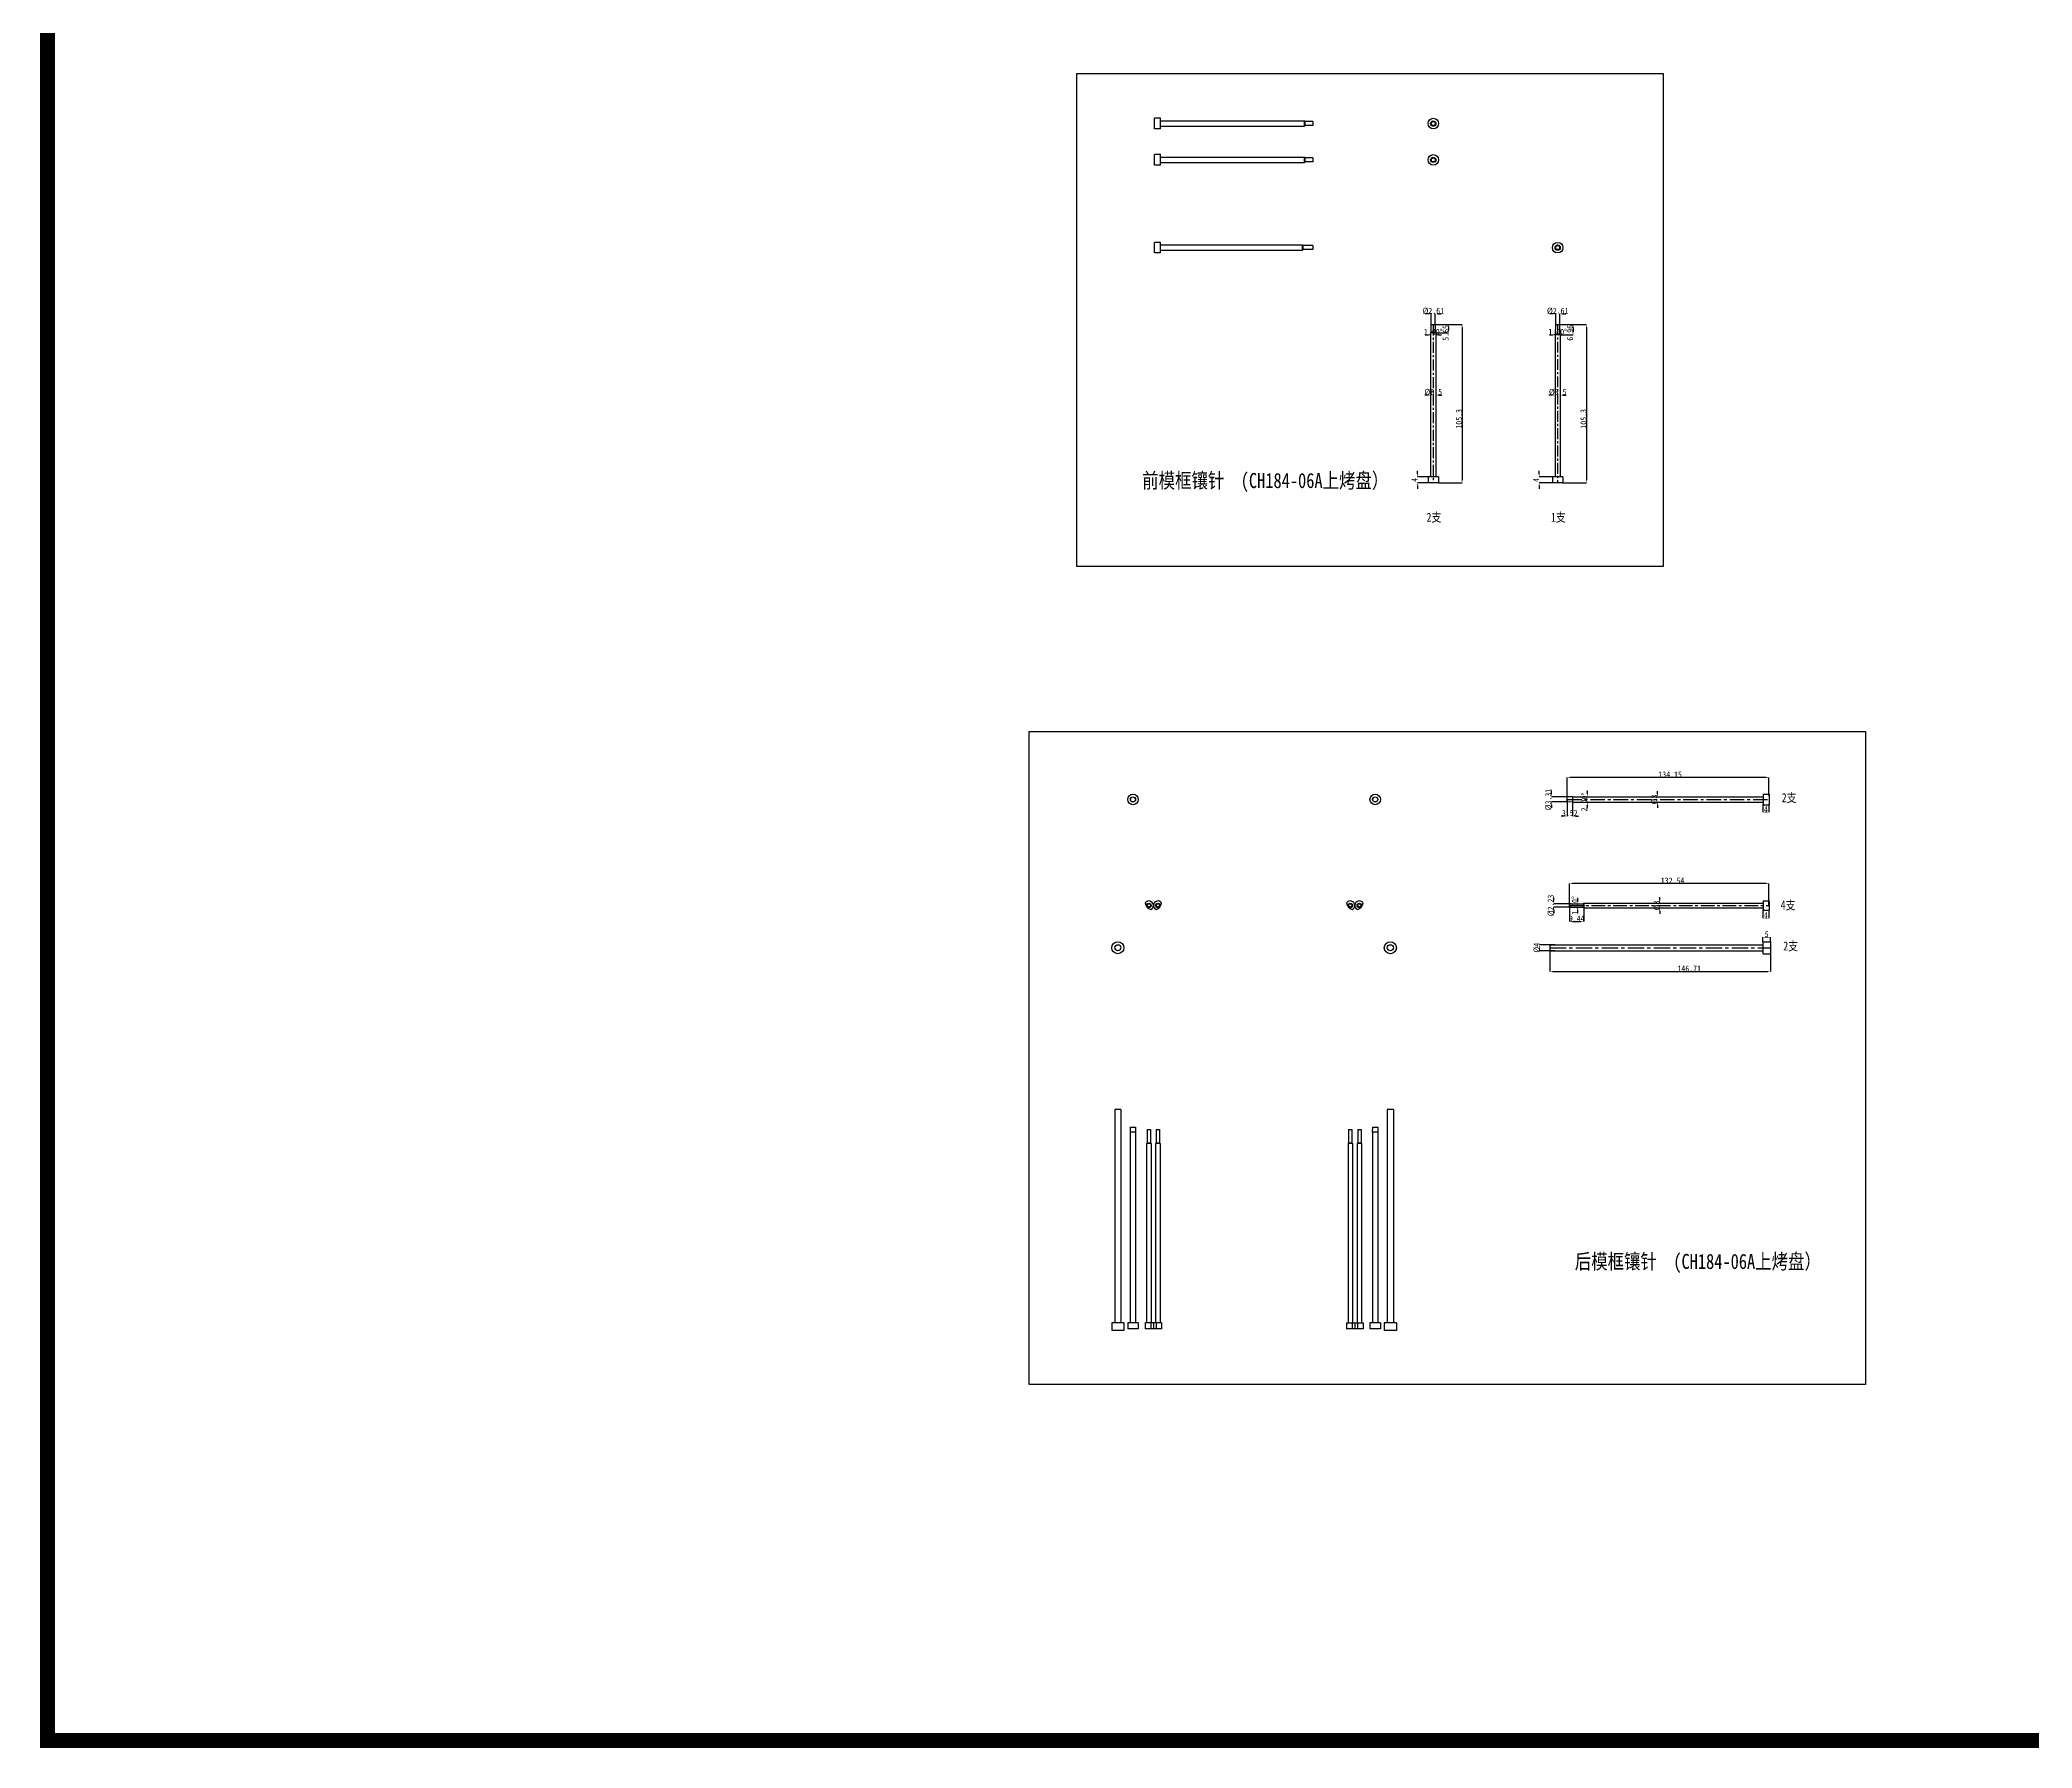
# Model space of a CAD drawing. Header units: millimetres. Extents: x -941 to 1421, y -11614 to -3210.
# Drawn here: x -941 to 383, y -11614 to -10479 of the extents above; entities that cross this region are included whole.
import ezdxf

# ---------------------------------------------------------------- set-up
doc = ezdxf.new("R2010")
doc.units = ezdxf.units.MM
doc.header["$LTSCALE"] = 16.335
doc.header["$PDMODE"] = 3
doc.header["$PDSIZE"] = 0.3125
doc.linetypes.add('CENTER', pattern=[0.6, 0.375, -0.075, 0.075, -0.075])
doc.linetypes.add('HIDDEN', pattern=[0.2, 0.1, -0.1])
doc.layers.get('0').update_dxf_attribs({"linetype": 'CONTINUOUS'})
doc.layers.get('Defpoints').update_dxf_attribs({"linetype": 'CONTINUOUS'})
doc.layers.add('DEFAULT_2', color=8, linetype='HIDDEN')
doc.layers.add('dim', color=82, linetype='CONTINUOUS', lineweight=9)
doc.styles.get("Standard").update_dxf_attribs({"font": 'txt', "width": 0.8})
doc.dimstyles.new('ISO-25', dxfattribs={"dimtxt": 8, "dimasz": 6, "dimexe": 0, "dimexo": 0, "dimgap": 0, "dimtad": 1, "dimdsep": 46, "dimtxsty": 'Standard', "dimcen": 0, "dimclrd": 4, "dimclre": 4, "dimclrt": 6, "dimazin": 0, "dimtfac": 1, "dimtofl": 0, "dimtmove": 0, "dimatfit": 3, "dimfxl": 0, "dimarcsym": 0})

# ---------------------------------------------------------------- blocks, each defined once
blk = doc.blocks.new('*D1190')
at = {"layer": 'Defpoints', "color": 0}
for p in [(66.3, -10661.2), (66.3, -10668.2), (68.9, -10668.2)]:
    blk.add_point(p, dxfattribs=at)
at = {"layer": 'dim', "color": 4, "lineweight": -2}
for p, q in [((64.3, -10661.2), (62.3, -10661.2)), ((66.3, -10668.2), (66.3, -10661.2)), ((68.9, -10668.2), (68.9, -10661.2)), ((70.9, -10661.2), (72.9, -10661.2))]:
    blk.add_line(p, q, dxfattribs=at)
at = {"layer": 'dim', "color": 4}
for points in [[(64.3, -10660.8), (64.3, -10661.5), (66.3, -10661.2)], [(70.9, -10660.8), (70.9, -10661.5), (68.9, -10661.2)]]:
    blk.add_solid(points, dxfattribs=at)
at = {"layer": 'dim', "color": 6, "insert": (67.6, -10659.2), "char_height": 4, "attachment_point": 5}
blk.add_mtext('%%c2.61', dxfattribs=at)
blk = doc.blocks.new('*D1191')
at = {"layer": 'Defpoints', "color": 0}
for p in [(68.1, -10668.2), (69.3, -10675.1), (77.8, -10675.1)]:
    blk.add_point(p, dxfattribs=at)
at = {"layer": 'dim', "color": 4, "lineweight": -2}
for p, q in [((68.1, -10668.2), (77.8, -10668.2)), ((77.8, -10670.2), (77.8, -10673.1)), ((69.3, -10675.1), (77.8, -10675.1))]:
    blk.add_line(p, q, dxfattribs=at)
at = {"layer": 'dim', "color": 4}
for points in [[(77.4, -10670.2), (78.1, -10670.2), (77.8, -10668.2)], [(77.4, -10673.1), (78.1, -10673.1), (77.8, -10675.1)]]:
    blk.add_solid(points, dxfattribs=at)
at = {"layer": 'dim', "color": 6, "insert": (75.8, -10673.8), "char_height": 4, "attachment_point": 5, "rotation": 90}
blk.add_mtext('6.96', dxfattribs=at)
blk = doc.blocks.new('*D1192')
at = {"layer": 'Defpoints', "color": 0}
for p in [(68.9, -10668.2), (71.1, -10773.5), (86.7, -10773.5)]:
    blk.add_point(p, dxfattribs=at)
at = {"layer": 'dim', "color": 4, "lineweight": -2}
for p, q in [((68.9, -10668.2), (86.7, -10668.2)), ((86.7, -10670.2), (86.7, -10771.5)), ((71.1, -10773.5), (86.7, -10773.5))]:
    blk.add_line(p, q, dxfattribs=at)
at = {"layer": 'dim', "color": 4}
for points in [[(86.4, -10670.2), (87, -10670.2), (86.7, -10668.2)], [(86.4, -10771.5), (87, -10771.5), (86.7, -10773.5)]]:
    blk.add_solid(points, dxfattribs=at)
at = {"layer": 'dim', "color": 6, "insert": (84.7, -10730.9), "char_height": 4, "attachment_point": 5, "rotation": 90}
blk.add_mtext('105.3', dxfattribs=at)
blk = doc.blocks.new('*D1193')
at = {"layer": 'Defpoints', "color": 0}
for p in [(65.8, -10712.2), (65.8, -10715.1), (69.3, -10712.2)]:
    blk.add_point(p, dxfattribs=at)
at = {"layer": 'dim', "color": 4, "lineweight": -2}
for p, q in [((63.8, -10715.1), (61.8, -10715.1)), ((65.8, -10712.2), (65.8, -10715.1)), ((69.3, -10712.2), (69.3, -10715.1)), ((71.3, -10715.1), (73.3, -10715.1))]:
    blk.add_line(p, q, dxfattribs=at)
at = {"layer": 'dim', "color": 4}
for points in [[(63.8, -10714.8), (63.8, -10715.5), (65.8, -10715.1)], [(71.3, -10714.8), (71.3, -10715.5), (69.3, -10715.1)]]:
    blk.add_solid(points, dxfattribs=at)
at = {"layer": 'dim', "color": 6, "insert": (67.6, -10713.1), "char_height": 4, "attachment_point": 5}
blk.add_mtext('%%c3.5', dxfattribs=at)
blk = doc.blocks.new('*D1194')
at = {"layer": 'Defpoints', "color": 0}
for p in [(-16.4, -10661.2), (-16.4, -10668.2), (-13.8, -10668.2)]:
    blk.add_point(p, dxfattribs=at)
at = {"layer": 'dim', "color": 4, "lineweight": -2}
for p, q in [((-18.4, -10661.2), (-20.4, -10661.2)), ((-16.4, -10668.2), (-16.4, -10661.2)), ((-13.8, -10668.2), (-13.8, -10661.2)), ((-11.8, -10661.2), (-9.8, -10661.2))]:
    blk.add_line(p, q, dxfattribs=at)
at = {"layer": 'dim', "color": 4}
for points in [[(-18.4, -10660.8), (-18.4, -10661.5), (-16.4, -10661.2)], [(-11.8, -10660.8), (-11.8, -10661.5), (-13.8, -10661.2)]]:
    blk.add_solid(points, dxfattribs=at)
at = {"layer": 'dim', "color": 6, "insert": (-15.1, -10659.2), "char_height": 4, "attachment_point": 5}
blk.add_mtext('%%c2.61', dxfattribs=at)
blk = doc.blocks.new('*D1195')
at = {"layer": 'Defpoints', "color": 0}
for p in [(-14.5, -10668.2), (-13.3, -10673.8), (-4.9, -10673.8)]:
    blk.add_point(p, dxfattribs=at)
at = {"layer": 'dim', "color": 4, "lineweight": -2}
for p, q in [((-14.5, -10668.2), (-4.9, -10668.2)), ((-4.9, -10670.2), (-4.9, -10671.8)), ((-13.3, -10673.8), (-4.9, -10673.8))]:
    blk.add_line(p, q, dxfattribs=at)
at = {"layer": 'dim', "color": 4}
for points in [[(-5.2, -10670.2), (-4.5, -10670.2), (-4.9, -10668.2)], [(-5.2, -10671.8), (-4.5, -10671.8), (-4.9, -10673.8)]]:
    blk.add_solid(points, dxfattribs=at)
at = {"layer": 'dim', "color": 6, "insert": (-6.9, -10673.8), "char_height": 4, "attachment_point": 5, "rotation": 90}
blk.add_mtext('5.65', dxfattribs=at)
blk = doc.blocks.new('*D1196')
at = {"layer": 'Defpoints', "color": 0}
for p in [(-13.8, -10668.2), (-11.6, -10773.5), (4, -10773.5)]:
    blk.add_point(p, dxfattribs=at)
at = {"layer": 'dim', "color": 4, "lineweight": -2}
for p, q in [((-13.8, -10668.2), (4, -10668.2)), ((4, -10670.2), (4, -10771.5)), ((-11.6, -10773.5), (4, -10773.5))]:
    blk.add_line(p, q, dxfattribs=at)
at = {"layer": 'dim', "color": 4}
for points in [[(3.7, -10670.2), (4.4, -10670.2), (4, -10668.2)], [(3.7, -10771.5), (4.4, -10771.5), (4, -10773.5)]]:
    blk.add_solid(points, dxfattribs=at)
at = {"layer": 'dim', "color": 6, "insert": (2, -10730.9), "char_height": 4, "attachment_point": 5, "rotation": 90}
blk.add_mtext('105.3', dxfattribs=at)
blk = doc.blocks.new('*D1197')
at = {"layer": 'Defpoints', "color": 0}
for p in [(-16.8, -10712.2), (-16.8, -10715.1), (-13.3, -10712.2)]:
    blk.add_point(p, dxfattribs=at)
at = {"layer": 'dim', "color": 4, "lineweight": -2}
for p, q in [((-18.8, -10715.1), (-20.8, -10715.1)), ((-16.8, -10712.2), (-16.8, -10715.1)), ((-13.3, -10712.2), (-13.3, -10715.1)), ((-11.3, -10715.1), (-9.3, -10715.1))]:
    blk.add_line(p, q, dxfattribs=at)
at = {"layer": 'dim', "color": 4}
for points in [[(-18.8, -10714.8), (-18.8, -10715.5), (-16.8, -10715.1)], [(-11.3, -10714.8), (-11.3, -10715.5), (-13.3, -10715.1)]]:
    blk.add_solid(points, dxfattribs=at)
at = {"layer": 'dim', "color": 6, "insert": (-15.1, -10713.1), "char_height": 4, "attachment_point": 5}
blk.add_mtext('%%c3.5', dxfattribs=at)
blk = doc.blocks.new('*D1198')
at = {"layer": 'Defpoints', "color": 0}
for p in [(-25.5, -10773.5), (-17.8, -10769.5), (-17.8, -10773.5)]:
    blk.add_point(p, dxfattribs=at)
at = {"layer": 'dim', "color": 4, "lineweight": -2}
for p, q in [((-25.5, -10767.5), (-25.5, -10765.5)), ((-17.8, -10769.5), (-25.5, -10769.5)), ((-17.8, -10773.5), (-25.5, -10773.5)), ((-25.5, -10775.5), (-25.5, -10777.5))]:
    blk.add_line(p, q, dxfattribs=at)
at = {"layer": 'dim', "color": 4}
for points in [[(-25.8, -10767.5), (-25.1, -10767.5), (-25.5, -10769.5)], [(-25.8, -10775.5), (-25.1, -10775.5), (-25.5, -10773.5)]]:
    blk.add_solid(points, dxfattribs=at)
at = {"layer": 'dim', "color": 6, "insert": (-27.5, -10771.5), "char_height": 4, "attachment_point": 5, "rotation": 90}
blk.add_mtext('4', dxfattribs=at)
blk = doc.blocks.new('*D1199')
at = {"layer": 'Defpoints', "color": 0}
for p in [(55.2, -10773.5), (65, -10769.5), (65, -10773.5)]:
    blk.add_point(p, dxfattribs=at)
at = {"layer": 'dim', "color": 4, "lineweight": -2}
for p, q in [((55.2, -10767.5), (55.2, -10765.5)), ((65, -10769.5), (55.2, -10769.5)), ((65, -10773.5), (55.2, -10773.5)), ((55.2, -10775.5), (55.2, -10777.5))]:
    blk.add_line(p, q, dxfattribs=at)
at = {"layer": 'dim', "color": 4}
for points in [[(54.9, -10767.5), (55.6, -10767.5), (55.2, -10769.5)], [(54.9, -10775.5), (55.6, -10775.5), (55.2, -10773.5)]]:
    blk.add_solid(points, dxfattribs=at)
at = {"layer": 'dim', "color": 6, "insert": (53.2, -10771.5), "char_height": 4, "attachment_point": 5, "rotation": 90}
blk.add_mtext('4', dxfattribs=at)
blk = doc.blocks.new('*D1200')
at = {"layer": 'Defpoints', "color": 0}
for p in [(66.3, -10668.2), (68.9, -10668.2), (66.2, -10678.9), (67.1, -10675.2), (69, -10678.9)]:
    blk.add_point(p, dxfattribs=at)
at = {"layer": 'dim', "color": 4, "lineweight": -2}
for start, end in [(268.0378, 268.7689), (271.2311, 271.9622)]:
    blk.add_arc((67.6, -10518.5), 156.7, start, end, dxfattribs=at)
at = {"layer": 'dim', "color": 4}
for points in [[(64.2, -10674.8), (64.2, -10675.5), (66.2, -10675.2)], [(70.9, -10675.5), (70.9, -10674.8), (68.9, -10675.2)]]:
    blk.add_solid(points, dxfattribs=at)
at = {"layer": 'dim', "color": 6, "insert": (67.6, -10673.2), "char_height": 4, "attachment_point": 5}
blk.add_mtext('1.00°', dxfattribs=at)
blk = doc.blocks.new('*D1201')
at = {"layer": 'Defpoints', "color": 0}
for p in [(-16.4, -10668.2), (-13.8, -10668.2), (-16.5, -10678.9), (-15.5, -10675.2), (-13.7, -10678.9)]:
    blk.add_point(p, dxfattribs=at)
at = {"layer": 'dim', "color": 4, "lineweight": -2}
for start, end in [(268.0378, 268.7689), (271.2311, 271.9622)]:
    blk.add_arc((-15.1, -10518.5), 156.7, start, end, dxfattribs=at)
at = {"layer": 'dim', "color": 4}
for points in [[(-18.4, -10674.8), (-18.5, -10675.5), (-16.5, -10675.2)], [(-11.7, -10675.5), (-11.7, -10674.8), (-13.7, -10675.2)]]:
    blk.add_solid(points, dxfattribs=at)
at = {"layer": 'dim', "color": 6, "insert": (-15.1, -10673.2), "char_height": 4, "attachment_point": 5}
blk.add_mtext('1.00°', dxfattribs=at)
blk = doc.blocks.new('*D1202')
at = {"layer": 'Defpoints', "color": 0}
for p in [(65.6, -11080.3), (55.6, -11084.3), (65.6, -11084.3)]:
    blk.add_point(p, dxfattribs=at)
at = {"layer": 'dim', "color": 4, "lineweight": -2}
for p, q in [((65.6, -11080.3), (55.6, -11080.3)), ((65.6, -11084.3), (55.6, -11084.3))]:
    blk.add_line(p, q, dxfattribs=at)
at = {"layer": 'dim', "color": 4}
for points in [[(55.3, -11082.3), (55.9, -11082.3), (55.6, -11080.3)], [(55.3, -11082.3), (55.9, -11082.3), (55.6, -11084.3)]]:
    blk.add_solid(points, dxfattribs=at)
at = {"layer": 'dim', "color": 6, "insert": (53.6, -11082.3), "char_height": 4, "attachment_point": 5, "rotation": 90}
blk.add_mtext('%%c4', dxfattribs=at)
blk = doc.blocks.new('*D1203')
at = {"layer": 'Defpoints', "color": 0}
for p in [(62.3, -11082.3), (209, -11082.3), (209, -11098.1)]:
    blk.add_point(p, dxfattribs=at)
at = {"layer": 'dim', "color": 4, "lineweight": -2}
for p, q in [((62.3, -11082.3), (62.3, -11098.1)), ((209, -11082.3), (209, -11098.1)), ((64.3, -11098.1), (207, -11098.1))]:
    blk.add_line(p, q, dxfattribs=at)
at = {"layer": 'dim', "color": 4}
for points in [[(64.3, -11097.8), (64.3, -11098.4), (62.3, -11098.1)], [(207, -11097.8), (207, -11098.4), (209, -11098.1)]]:
    blk.add_solid(points, dxfattribs=at)
at = {"layer": 'dim', "color": 6, "insert": (155, -11096.1), "char_height": 4, "attachment_point": 5}
blk.add_mtext('146.71', dxfattribs=at)
blk = doc.blocks.new('*D1204')
at = {"layer": 'Defpoints', "color": 0}
for p in [(204, -11075.3), (204, -11078.3), (209, -11078.3)]:
    blk.add_point(p, dxfattribs=at)
at = {"layer": 'dim', "color": 4, "lineweight": -2}
for p, q in [((204, -11078.3), (204, -11075.3)), ((207, -11075.3), (206, -11075.3)), ((209, -11078.3), (209, -11075.3))]:
    blk.add_line(p, q, dxfattribs=at)
at = {"layer": 'dim', "color": 4}
for points in [[(206, -11075), (206, -11075.6), (204, -11075.3)], [(207, -11075), (207, -11075.6), (209, -11075.3)]]:
    blk.add_solid(points, dxfattribs=at)
at = {"layer": 'dim', "color": 6, "insert": (206.5, -11073.3), "char_height": 4, "attachment_point": 5}
blk.add_mtext('5', dxfattribs=at)
blk = doc.blocks.new('*D1205')
at = {"layer": 'Defpoints', "color": 0}
for p in [(204, -11057.2), (204, -11062.6), (208, -11057.2)]:
    blk.add_point(p, dxfattribs=at)
at = {"layer": 'dim', "color": 4, "lineweight": -2}
for p, q in [((204, -11057.2), (204, -11062.6)), ((208, -11057.2), (208, -11062.6))]:
    blk.add_line(p, q, dxfattribs=at)
at = {"layer": 'dim', "color": 4}
for points in [[(206, -11062.3), (206, -11062.9), (204, -11062.6)], [(206, -11062.3), (206, -11062.9), (208, -11062.6)]]:
    blk.add_solid(points, dxfattribs=at)
at = {"layer": 'dim', "color": 6, "insert": (206, -11060.6), "char_height": 4, "attachment_point": 5}
blk.add_mtext('4', dxfattribs=at)
blk = doc.blocks.new('*D1206')
at = {"layer": 'Defpoints', "color": 0}
for p in [(75.5, -11039.7), (75.5, -11053.1), (208, -11054.2)]:
    blk.add_point(p, dxfattribs=at)
at = {"layer": 'dim', "color": 4, "lineweight": -2}
for p, q in [((75.5, -11053.1), (75.5, -11039.7)), ((206, -11039.7), (77.5, -11039.7)), ((208, -11054.2), (208, -11039.7))]:
    blk.add_line(p, q, dxfattribs=at)
at = {"layer": 'dim', "color": 4}
for points in [[(77.5, -11039.3), (77.5, -11040), (75.5, -11039.7)], [(206, -11039.3), (206, -11040), (208, -11039.7)]]:
    blk.add_solid(points, dxfattribs=at)
at = {"layer": 'dim', "color": 6, "insert": (143.9, -11037.7), "char_height": 4, "attachment_point": 5}
blk.add_mtext('132.54', dxfattribs=at)
blk = doc.blocks.new('*D1207')
at = {"layer": 'Defpoints', "color": 0}
for p in [(75.5, -11054.2), (84.9, -11054.2), (84.9, -11064.9)]:
    blk.add_point(p, dxfattribs=at)
at = {"layer": 'dim', "color": 4, "lineweight": -2}
for p, q in [((75.5, -11054.2), (75.5, -11064.9)), ((84.9, -11054.2), (84.9, -11064.9)), ((77.5, -11064.9), (82.9, -11064.9))]:
    blk.add_line(p, q, dxfattribs=at)
at = {"layer": 'dim', "color": 4}
for points in [[(77.5, -11064.6), (77.5, -11065.2), (75.5, -11064.9)], [(82.9, -11064.6), (82.9, -11065.2), (84.9, -11064.9)]]:
    blk.add_solid(points, dxfattribs=at)
at = {"layer": 'dim', "color": 6, "insert": (80.2, -11062.9), "char_height": 4, "attachment_point": 5}
blk.add_mtext('9.44', dxfattribs=at)
blk = doc.blocks.new('*D1208')
at = {"layer": 'Defpoints', "color": 0}
for p in [(76.5, -11053.1), (65, -11055.3), (76.5, -11055.3)]:
    blk.add_point(p, dxfattribs=at)
at = {"layer": 'dim', "color": 4, "lineweight": -2}
for p, q in [((65, -11051.1), (65, -11049.1)), ((76.5, -11053.1), (65, -11053.1)), ((76.5, -11055.3), (65, -11055.3)), ((65, -11057.3), (65, -11059.3))]:
    blk.add_line(p, q, dxfattribs=at)
at = {"layer": 'dim', "color": 4}
for points in [[(64.7, -11051.1), (65.3, -11051.1), (65, -11053.1)], [(64.7, -11057.3), (65.3, -11057.3), (65, -11055.3)]]:
    blk.add_solid(points, dxfattribs=at)
at = {"layer": 'dim', "color": 6, "insert": (63, -11054.2), "char_height": 4, "attachment_point": 5, "rotation": 90}
blk.add_mtext('%%c2.23', dxfattribs=at)
blk = doc.blocks.new('*D1209')
at = {"layer": 'Defpoints', "color": 0}
for p in [(75.5, -11053.1), (81, -11054.6), (84.5, -11053), (75.5, -11055.3), (84.5, -11055.4)]:
    blk.add_point(p, dxfattribs=at)
at = {"layer": 'dim', "color": 4, "lineweight": -2}
for start, end in [(1.3667, 2.2334), (357.7666, 358.6333)]:
    blk.add_arc((-51.2, -11054.2), 132.2, start, end, dxfattribs=at)
at = {"layer": 'dim', "color": 4}
for points in [[(81.3, -11051.1), (80.7, -11051.1), (81, -11053.1)], [(80.7, -11057.4), (81.3, -11057.4), (81, -11055.4)]]:
    blk.add_solid(points, dxfattribs=at)
at = {"layer": 'dim', "color": 6, "insert": (79, -11054.2), "char_height": 4, "attachment_point": 5, "rotation": 90}
blk.add_mtext('1.00°', dxfattribs=at)
blk = doc.blocks.new('*D1210')
at = {"layer": 'Defpoints', "color": 0}
for p in [(135.4, -11052.7), (135.4, -11055.7), (135.4, -11055.7)]:
    blk.add_point(p, dxfattribs=at)
at = {"layer": 'dim', "color": 4, "lineweight": -2}
for p, q in [((135.4, -11050.7), (135.4, -11048.7)), ((135.4, -11057.7), (135.4, -11059.7))]:
    blk.add_line(p, q, dxfattribs=at)
at = {"layer": 'dim', "color": 4}
for points in [[(135.1, -11050.7), (135.7, -11050.7), (135.4, -11052.7)], [(135.1, -11057.7), (135.7, -11057.7), (135.4, -11055.7)]]:
    blk.add_solid(points, dxfattribs=at)
at = {"layer": 'dim', "color": 6, "insert": (133.4, -11054.2), "char_height": 4, "attachment_point": 5, "rotation": 90}
blk.add_mtext('%%c3', dxfattribs=at)
blk = doc.blocks.new('*D1211')
at = {"layer": 'Defpoints', "color": 0}
for p in [(204, -10986.8), (208, -10986.8), (204, -10992.2)]:
    blk.add_point(p, dxfattribs=at)
at = {"layer": 'dim', "color": 4, "lineweight": -2}
for p, q in [((204, -10986.8), (204, -10992.2)), ((208, -10986.8), (208, -10992.2))]:
    blk.add_line(p, q, dxfattribs=at)
at = {"layer": 'dim', "color": 4}
for points in [[(206, -10991.8), (206, -10992.5), (204, -10992.2)], [(206, -10991.8), (206, -10992.5), (208, -10992.2)]]:
    blk.add_solid(points, dxfattribs=at)
at = {"layer": 'dim', "color": 6, "insert": (206, -10990.2), "char_height": 4, "attachment_point": 5}
blk.add_mtext('4', dxfattribs=at)
blk = doc.blocks.new('*D1213')
at = {"layer": 'Defpoints', "color": 0}
for p in [(73.9, -10969.2), (73.9, -10982.7), (208, -10981.1)]:
    blk.add_point(p, dxfattribs=at)
at = {"layer": 'dim', "color": 4, "lineweight": -2}
for p, q in [((73.9, -10982.7), (73.9, -10969.2)), ((206, -10969.2), (75.9, -10969.2)), ((208, -10981.1), (208, -10969.2))]:
    blk.add_line(p, q, dxfattribs=at)
at = {"layer": 'dim', "color": 4}
for points in [[(75.9, -10968.9), (75.9, -10969.6), (73.9, -10969.2)], [(206, -10968.9), (206, -10969.6), (208, -10969.2)]]:
    blk.add_solid(points, dxfattribs=at)
at = {"layer": 'dim', "color": 6, "insert": (142.3, -10967.2), "char_height": 4, "attachment_point": 5}
blk.add_mtext('134.15', dxfattribs=at)
blk = doc.blocks.new('*D1214')
at = {"layer": 'Defpoints', "color": 0}
for p in [(73.9, -10983.8), (77.4, -10985.5), (77.4, -10994.8)]:
    blk.add_point(p, dxfattribs=at)
at = {"layer": 'dim', "color": 4, "lineweight": -2}
for p, q in [((73.9, -10983.8), (73.9, -10994.8)), ((77.4, -10985.5), (77.4, -10994.8)), ((71.9, -10994.8), (69.9, -10994.8)), ((79.4, -10994.8), (81.4, -10994.8))]:
    blk.add_line(p, q, dxfattribs=at)
at = {"layer": 'dim', "color": 4}
for points in [[(71.9, -10994.4), (71.9, -10995.1), (73.9, -10994.8)], [(79.4, -10994.4), (79.4, -10995.1), (77.4, -10994.8)]]:
    blk.add_solid(points, dxfattribs=at)
at = {"layer": 'dim', "color": 6, "insert": (75.6, -10992.8), "char_height": 4, "attachment_point": 5}
blk.add_mtext('3.52', dxfattribs=at)
blk = doc.blocks.new('*D1215')
at = {"layer": 'Defpoints', "color": 0}
for p in [(63.4, -10985.4), (73.9, -10982.1), (73.9, -10985.4)]:
    blk.add_point(p, dxfattribs=at)
at = {"layer": 'dim', "color": 4, "lineweight": -2}
for p, q in [((63.4, -10980.1), (63.4, -10978.1)), ((73.9, -10982.1), (63.4, -10982.1)), ((73.9, -10985.4), (63.4, -10985.4)), ((63.4, -10987.4), (63.4, -10989.4))]:
    blk.add_line(p, q, dxfattribs=at)
at = {"layer": 'dim', "color": 4}
for points in [[(63.1, -10980.1), (63.7, -10980.1), (63.4, -10982.1)], [(63.1, -10987.4), (63.7, -10987.4), (63.4, -10985.4)]]:
    blk.add_solid(points, dxfattribs=at)
at = {"layer": 'dim', "color": 6, "insert": (61.4, -10983.8), "char_height": 4, "attachment_point": 5, "rotation": 90}
blk.add_mtext('%%c3.31', dxfattribs=at)
blk = doc.blocks.new('*D1212')
at = {"layer": 'Defpoints', "color": 0}
for p in [(133.8, -10982.3), (133.8, -10985.3), (133.8, -10985.3)]:
    blk.add_point(p, dxfattribs=at)
at = {"layer": 'dim', "color": 4, "lineweight": -2}
for p, q in [((133.8, -10980.3), (133.8, -10978.3)), ((133.8, -10987.3), (133.8, -10989.3))]:
    blk.add_line(p, q, dxfattribs=at)
at = {"layer": 'dim', "color": 4}
for points in [[(133.5, -10980.3), (134.1, -10980.3), (133.8, -10982.3)], [(133.5, -10987.3), (134.1, -10987.3), (133.8, -10985.3)]]:
    blk.add_solid(points, dxfattribs=at)
at = {"layer": 'dim', "color": 6, "insert": (131.8, -10983.8), "char_height": 4, "attachment_point": 5, "rotation": 90}
blk.add_mtext('%%c3', dxfattribs=at)
blk = doc.blocks.new('*D1216')
at = {"layer": 'Defpoints', "color": 0}
for p in [(73.9, -10982.1), (73.9, -10985.4), (77.4, -10982.1), (77.4, -10985.5), (87.3, -10983.1)]:
    blk.add_point(p, dxfattribs=at)
at = {"layer": 'dim', "color": 4, "lineweight": -2}
for p, q in [((77.4, -10982.1), (87.3, -10981.9)), ((77.4, -10985.5), (87.3, -10985.7))]:
    blk.add_line(p, q, dxfattribs=at)
for start, end in [(2.0564, 3.1128), (356.8872, 357.9436)]:
    blk.add_arc((-21.1, -10983.8), 108.5, start, end, dxfattribs=at)
at = {"layer": 'dim', "color": 4}
for points in [[(87.6, -10979.9), (86.9, -10979.9), (87.3, -10981.9)], [(86.9, -10987.7), (87.6, -10987.7), (87.3, -10985.7)]]:
    blk.add_solid(points, dxfattribs=at)
at = {"layer": 'dim', "color": 6, "insert": (85.3, -10985.5), "char_height": 4, "attachment_point": 5, "rotation": 89.0756}
blk.add_mtext('2.00°', dxfattribs=at)

msp = doc.modelspace()

# ---------------------------------------------------------------- linework, layer by layer
at = {"color": 7, "linetype": 'Continuous'}
for p, q in [((-200.336, -10538.271), (-200.336, -10531.271)), ((-196.336, -10531.271), (-200.336, -10531.271)), ((-196.336, -10538.271), (-200.336, -10538.271)), ((-196.336, -10538.271), (-196.336, -10531.271)), ((-196.336, -10533.021), (-100.694, -10533.021)), ((-196.336, -10536.521), (-100.694, -10536.521)), ((-100.694, -10536.521), (-100.694, -10533.021)), ((-100.251, -10533.465), (-100.694, -10533.021)), ((-100.251, -10536.078), (-100.694, -10536.521)), ((-100.251, -10536.078), (-100.251, -10533.465)), ((-95.04, -10533.465), (-100.251, -10533.465)), ((-95.04, -10536.078), (-100.251, -10536.078)), ((-95.04, -10533.465), (-95.04, -10536.078)), ((-200.336, -10562.391), (-200.336, -10555.391)), ((-196.336, -10555.391), (-200.336, -10555.391)), ((-196.336, -10562.391), (-200.336, -10562.391)), ((-196.336, -10562.391), (-196.336, -10555.391)), ((-196.336, -10557.141), (-100.694, -10557.141)), ((-196.336, -10560.641), (-100.694, -10560.641)), ((-100.694, -10560.641), (-100.694, -10557.141)), ((-100.251, -10557.585), (-100.694, -10557.141)), ((-100.251, -10560.198), (-100.694, -10560.641)), ((-100.251, -10560.198), (-100.251, -10557.585)), ((-95.04, -10557.585), (-100.251, -10557.585)), ((-95.04, -10560.198), (-100.251, -10560.198)), ((-95.04, -10557.585), (-95.04, -10560.198)), ((-200.336, -10620.681), (-200.336, -10613.681)), ((-196.336, -10613.681), (-200.336, -10613.681)), ((-196.336, -10620.681), (-196.336, -10613.681)), ((-196.336, -10615.431), (-102.001, -10615.431)), ((-102.001, -10618.931), (-102.001, -10615.431)), ((-101.557, -10615.875), (-102.001, -10615.431)), ((-101.557, -10618.488), (-101.557, -10615.875)), ((-95.04, -10615.875), (-101.557, -10615.875)), ((-95.04, -10615.875), (-95.04, -10618.488)), ((-196.336, -10620.681), (-200.336, -10620.681)), ((-196.336, -10618.931), (-102.001, -10618.931)), ((-101.557, -10618.488), (-102.001, -10618.931)), ((-95.04, -10618.488), (-101.557, -10618.488)), ((-16.437, -10673.397), (-16.392, -10668.186)), ((-16.392, -10668.186), (-13.779, -10668.186)), ((-13.779, -10668.186), (-13.733, -10673.397)), ((66.196, -10674.703), (66.253, -10668.186)), ((66.253, -10668.186), (68.866, -10668.186)), ((68.866, -10668.186), (68.923, -10674.703)), ((-16.835, -10673.841), (-16.392, -10673.397)), ((-13.335, -10673.841), (-16.835, -10673.841)), ((-16.835, -10673.841), (-16.835, -10769.482)), ((-13.779, -10673.397), (-16.392, -10673.397)), ((-13.335, -10673.841), (-13.779, -10673.397)), ((-13.335, -10673.841), (-13.335, -10769.482)), ((66.253, -10674.704), (65.81, -10675.147)), ((69.31, -10675.147), (65.81, -10675.147)), ((65.81, -10675.147), (65.81, -10769.482)), ((68.866, -10674.704), (66.253, -10674.704)), ((68.866, -10674.704), (69.31, -10675.147)), ((69.31, -10675.147), (69.31, -10769.482)), ((-11.585, -10769.482), (-18.585, -10769.482)), ((-18.585, -10769.482), (-18.585, -10773.482)), ((-11.585, -10773.482), (-18.585, -10773.482)), ((-11.585, -10769.482), (-11.585, -10773.482)), ((71.06, -10769.482), (64.06, -10769.482)), ((64.06, -10769.482), (64.06, -10773.482)), ((71.06, -10773.482), (64.06, -10773.482)), ((71.06, -10769.482), (71.06, -10773.482)), ((77.395, -10982.059), (73.877, -10982.121)), ((73.877, -10985.436), (73.877, -10982.122)), ((77.395, -10985.498), (73.877, -10985.437)), ((77.394, -10982.029), (77.394, -10985.529)), ((77.394, -10982.029), (204.028, -10982.029)), ((77.394, -10985.529), (204.028, -10985.529)), ((204.028, -10980.279), (208.028, -10980.279)), ((204.028, -10980.28), (204.028, -10987.278)), ((204.028, -10987.279), (208.028, -10987.279)), ((208.028, -10980.28), (208.028, -10987.278)), ((75.485, -11053.105), (84.529, -11053.026)), ((75.485, -11055.316), (75.485, -11053.105)), ((84.924, -11052.711), (84.53, -11053.105)), ((84.53, -11053.105), (84.53, -11055.316)), ((84.924, -11052.711), (84.924, -11055.711)), ((84.924, -11052.711), (204.028, -11052.711)), ((204.028, -11051.211), (208.028, -11051.211)), ((208.028, -11051.211), (208.028, -11057.211)), ((75.485, -11055.316), (84.529, -11055.395)), ((84.924, -11055.711), (84.53, -11055.316)), ((84.924, -11055.711), (204.028, -11055.711)), ((204.028, -11057.211), (208.028, -11057.211)), ((62.319, -11080.276), (62.319, -11084.276)), ((62.319, -11080.276), (204.028, -11080.276)), ((204.028, -11078.276), (209.028, -11078.276)), ((204.028, -11086.275), (204.028, -11078.276)), ((209.028, -11078.278), (209.028, -11086.275)), ((62.319, -11084.276), (204.028, -11084.276)), ((204.028, -11086.276), (209.028, -11086.276)), ((-226.715, -11189.82), (-226.715, -11331.528)), ((-222.715, -11189.82), (-226.715, -11189.82)), ((-222.715, -11189.82), (-222.715, -11331.528)), ((-41.628, -11189.82), (-45.628, -11189.82)), ((-45.628, -11189.82), (-45.628, -11331.528)), ((-41.628, -11189.82), (-41.628, -11331.528)), ((-216.415, -11204.895), (-216.415, -11331.528)), ((-212.915, -11204.895), (-216.415, -11204.895)), ((-216.384, -11204.895), (-216.323, -11201.377)), ((-216.323, -11201.377), (-213.006, -11201.377)), ((-213.006, -11201.377), (-212.945, -11204.895)), ((-212.915, -11204.895), (-212.915, -11331.528)), ((-205.218, -11212.03), (-205.612, -11212.425)), ((-205.612, -11212.425), (-205.612, -11331.528)), ((-202.612, -11212.425), (-205.612, -11212.425)), ((-205.218, -11202.985), (-205.218, -11212.03)), ((-203.007, -11212.03), (-205.218, -11212.03)), ((-205.216, -11202.985), (-203.008, -11202.985)), ((-203.007, -11202.985), (-203.007, -11212.03)), ((-203.007, -11212.03), (-202.612, -11212.425)), ((-202.612, -11212.425), (-202.612, -11331.528)), ((-199.188, -11212.03), (-199.582, -11212.425)), ((-199.582, -11212.425), (-199.582, -11331.528)), ((-196.582, -11212.425), (-199.582, -11212.425)), ((-199.188, -11202.985), (-199.188, -11212.03)), ((-196.977, -11212.03), (-199.188, -11212.03)), ((-199.186, -11202.985), (-196.978, -11202.985)), ((-196.977, -11202.985), (-196.977, -11212.03)), ((-196.977, -11212.03), (-196.582, -11212.425)), ((-196.582, -11212.425), (-196.582, -11331.528)), ((-71.366, -11212.03), (-71.761, -11212.425)), ((-68.761, -11212.425), (-71.761, -11212.425)), ((-71.761, -11212.425), (-71.761, -11331.528)), ((-71.366, -11202.985), (-71.366, -11212.03)), ((-69.155, -11212.03), (-71.366, -11212.03)), ((-71.365, -11202.985), (-69.157, -11202.985)), ((-69.155, -11202.985), (-69.155, -11212.03)), ((-69.155, -11212.03), (-68.761, -11212.425)), ((-68.761, -11212.425), (-68.761, -11331.528)), ((-65.336, -11212.03), (-65.731, -11212.425)), ((-62.731, -11212.425), (-65.731, -11212.425)), ((-65.731, -11212.425), (-65.731, -11331.528)), ((-65.336, -11202.985), (-65.336, -11212.03)), ((-63.125, -11212.03), (-65.336, -11212.03)), ((-65.335, -11202.985), (-63.127, -11202.985)), ((-63.125, -11202.985), (-63.125, -11212.03)), ((-63.125, -11212.03), (-62.731, -11212.425)), ((-62.731, -11212.425), (-62.731, -11331.528)), ((-51.928, -11204.895), (-55.428, -11204.895)), ((-55.428, -11204.895), (-55.428, -11331.528)), ((-55.398, -11204.895), (-55.337, -11201.377)), ((-55.337, -11201.377), (-52.02, -11201.377)), ((-52.02, -11201.377), (-51.959, -11204.895)), ((-51.928, -11204.895), (-51.928, -11331.528)), ((-228.715, -11331.528), (-228.715, -11336.528)), ((-220.715, -11331.528), (-228.715, -11331.528)), ((-220.715, -11331.528), (-220.715, -11336.528)), ((-218.165, -11331.528), (-218.165, -11335.528)), ((-211.165, -11331.528), (-218.165, -11331.528)), ((-211.165, -11331.528), (-211.165, -11335.528)), ((-206.547, -11331.528), (-206.547, -11335.528)), ((-195.648, -11331.528), (-206.547, -11331.528)), ((-202.84, -11331.528), (-202.84, -11335.528)), ((-201.112, -11331.528), (-201.112, -11335.528)), ((-201.082, -11331.528), (-201.082, -11335.528)), ((-199.355, -11331.528), (-199.355, -11335.528)), ((-195.648, -11331.528), (-195.648, -11335.528)), ((-72.695, -11331.528), (-61.797, -11331.528)), ((-72.695, -11331.528), (-72.695, -11335.528)), ((-68.988, -11331.528), (-68.988, -11335.528)), ((-67.261, -11331.528), (-67.261, -11335.528)), ((-67.231, -11331.528), (-67.231, -11335.528)), ((-65.504, -11331.528), (-65.504, -11335.528)), ((-61.797, -11331.528), (-61.797, -11335.528)), ((-50.178, -11331.528), (-57.178, -11331.528)), ((-57.178, -11331.528), (-57.178, -11335.528)), ((-50.178, -11331.528), (-50.178, -11335.528)), ((-39.628, -11331.528), (-47.628, -11331.528)), ((-47.628, -11331.528), (-47.628, -11336.528)), ((-39.628, -11331.528), (-39.628, -11336.528)), ((-220.715, -11336.528), (-228.715, -11336.528)), ((-211.165, -11335.528), (-218.165, -11335.528)), ((-195.648, -11335.528), (-206.547, -11335.528)), ((-61.797, -11335.528), (-72.695, -11335.528)), ((-50.178, -11335.528), (-57.178, -11335.528)), ((-39.628, -11336.528), (-47.628, -11336.528))]:
    msp.add_line(p, q, dxfattribs=at)
at = {"color": 1, "linetype": 'CENTER', "ltscale": 1.189737}
msp.add_line((-15.085, -10668.186), (-15.085, -10773.482), dxfattribs=at)
at = {"color": 1, "linetype": 'CENTER', "ltscale": 1.173485}
msp.add_line((67.56, -10668.186), (67.56, -10773.482), dxfattribs=at)
at = {"color": 1, "linetype": 'CENTER', "ltscale": 1.575263}
msp.add_line((73.877, -10983.779), (208.028, -10983.779), dxfattribs=at)
at = {"color": 1, "linetype": 'CENTER', "ltscale": 1.481594}
msp.add_line((75.485, -11054.211), (208.028, -11054.211), dxfattribs=at)
msp.add_line((204.028, -11051.211), (204.028, -11057.211))
at = {"color": 1, "linetype": 'CENTER', "ltscale": 1.76279}
msp.add_line((62.319, -11082.276), (209.028, -11082.276), dxfattribs=at)
at = {"color": 3, "const_width": 10}
msp.add_lwpolyline([(-936.088, -3215.186), (1416.22, -3215.186), (1416.22, -11609.003), (-936.088, -11609.003)], close=True, dxfattribs=at)
for points in [[(-251.888, -10501.486), (137.58, -10501.486), (137.58, -10829.09), (-251.888, -10829.09)], [(-283.649, -10938.676), (272.122, -10938.676), (272.122, -11372.447), (-283.649, -11372.447)]]:
    msp.add_lwpolyline(points, close=True)
at = {"color": 7, "linetype": 'Continuous'}
for centre, radius in [((-15.085, -10534.771), 3.5), ((-15.085, -10534.771), 1.75), ((-15.085, -10534.771), 1.306), ((-15.085, -10558.891), 3.5), ((-15.085, -10558.891), 1.75), ((-15.085, -10558.891), 1.306), ((67.56, -10617.181), 3.5), ((67.56, -10617.181), 1.75), ((67.56, -10617.181), 1.306), ((-214.665, -10983.779), 3.5), ((-214.665, -10983.779), 1.72), ((-214.665, -10983.779), 1.658), ((-53.678, -10983.779), 3.5), ((-53.678, -10983.779), 1.72), ((-53.678, -10983.779), 1.658), ((-204.112, -11054.211), 1.5), ((-204.112, -11054.211), 1.105), ((-198.082, -11054.211), 1.5), ((-198.082, -11054.211), 1.105), ((-70.261, -11054.211), 1.5), ((-70.261, -11054.211), 1.105), ((-64.231, -11054.211), 1.5), ((-64.231, -11054.211), 1.105), ((-224.715, -11082.276), 4), ((-224.715, -11082.276), 2), ((-43.628, -11082.276), 4), ((-43.628, -11082.276), 2)]:
    msp.add_circle(centre, radius, dxfattribs=at)
for centre, radius, start, end in [((-204.112, -11054.211), 3, 295.094421, 144.24758), ((-201.098, -11051.711), 5.5, 187.807492, 251.53451), ((-198.082, -11054.211), 3, 35.787146, 244.894475), ((-201.098, -11051.711), 5.5, 288.4736, 352.20802), ((-70.261, -11054.211), 3, 295.099973, 144.230216), ((-67.246, -11051.711), 5.5, 187.799735, 251.530455), ((-64.231, -11054.211), 3, 35.769784, 244.900027), ((-67.246, -11051.711), 5.5, 288.469545, 352.200265)]:
    msp.add_arc(centre, radius, start, end, dxfattribs=at)
at = {"layer": 'DEFAULT_2', "color": 8, "linetype": 'HIDDEN'}
msp.add_line((208.028, -11056.743), (208.028, -11056.927), dxfattribs=at)

# ---------------------------------------------------------------- texts
at = {"attachment_point": 1}
for s, insert, char_height, width in [('{\\fSimSun|b0|i0|c134|p2;前模框镶针  (CH184-06A上烤盘）}', (-208.497, -10766.897), 10, 189.71115), ('{\\fSimSun|b0|i0|c134|p2;2支}', (-19.574, -10793.3), 6, 142.84253), ('{\\fSimSun|b0|i0|c134|p2;1支}', (63.071, -10793.3), 6, 142.84253), ('{\\fSimSun|b0|i0|c134|p2;2支}', (216.48, -10979.61), 6, 142.84253), ('{\\fSimSun|b0|i0|c134|p2;4支}', (215.727, -11050.921), 6, 142.84253), ('{\\fSimSun|b0|i0|c134|p2;2支}', (217.48, -11078.108), 6, 142.84253), ('{\\fSimSun|b0|i0|c134|p2;后模框镶针  (CH184-06A上烤盘）}', (78.963, -11285.65), 10, 217.06105)]:
    msp.add_mtext(s, dxfattribs=dict(at, insert=insert, char_height=char_height, width=width))

# ---------------------------------------------------------------- dimensions: what is measured, and where the dimension line sits
at = {"layer": 'dim'}
for base, p1, p2, picture, middle in [((-16.391, -10661.15), (-13.779, -10668.186), (-16.391, -10668.163), '*D1194', (-15.085, -10661.15)), ((66.254, -10661.15), (68.866, -10668.186), (66.254, -10668.163), '*D1190', (67.56, -10661.15)), ((-16.835, -10715.124), (-13.335, -10712.238), (-16.835, -10712.238), '*D1197', (-15.085, -10715.124)), ((65.81, -10715.124), (69.31, -10712.238), (65.81, -10712.238), '*D1193', (67.56, -10715.124))]:
    dim = msp.add_linear_dim(base=base, p1=p1, p2=p2, text='%%c<>', dimstyle='ISO-25', override={"dimtxt": 4, "dimasz": 2, "dimfxl": 1.25}, dxfattribs=at)
    dim.commit()
    dim.dimension.update_dxf_attribs({"geometry": picture, "text_midpoint": middle, "dimtype": 160})
for base, line1, line2, picture, middle in [((-15.541, -10675.218), ((-16.392, -10668.186), (-16.485, -10678.939)), ((-13.779, -10668.186), (-13.685, -10678.939)), '*D1201', (-15.085, -10675.219)), ((67.104, -10675.218), ((66.253, -10668.186), (66.16, -10678.939)), ((68.866, -10668.186), (68.96, -10678.939)), '*D1200', (67.56, -10675.219)), ((87.348, -10983.148), ((77.395, -10985.498), (73.877, -10985.437)), ((77.395, -10982.059), (73.877, -10982.121)), '*D1216', (87.335, -10985.529)), ((81.021, -11054.595), ((75.485, -11055.316), (84.529, -11055.395)), ((75.485, -11053.105), (84.529, -11053.026)), '*D1209', (81.022, -11054.211))]:
    dim = msp.add_angular_dim_2l(base=base, line1=line1, line2=line2, dimstyle='ISO-25', override={"dimtxt": 4, "dimasz": 2, "dimfxl": 1.25}, dxfattribs=at)
    dim.commit()
    dim.dimension.update_dxf_attribs({"geometry": picture, "text_midpoint": middle, "dimtype": 162})
for base, p1, p2, picture, middle in [((-4.8678, -10673.8406), (-14.5138, -10668.1861), (-13.3351, -10673.8406), '*D1195', (-4.8678, -10673.7846)), ((4.043, -10773.482), (-13.779, -10668.186), (-11.585, -10773.482), '*D1196', (4.043, -10730.855)), ((77.777, -10675.147), (68.131, -10668.186), (69.31, -10675.147), '*D1191', (77.777, -10673.785)), ((86.688, -10773.482), (68.866, -10668.186), (71.06, -10773.482), '*D1192', (86.688, -10730.855)), ((-25.469, -10773.482), (-17.764, -10769.482), (-17.764, -10773.482), '*D1198', (-25.469, -10771.482)), ((55.223, -10773.482), (65.036, -10769.482), (65.036, -10773.482), '*D1199', (55.223, -10771.482))]:
    dim = msp.add_linear_dim(base=base, p1=p1, p2=p2, angle=90, dimstyle='ISO-25', override={"dimtxt": 4, "dimasz": 2, "dimfxl": 1.25}, dxfattribs=at)
    dim.commit()
    dim.dimension.update_dxf_attribs({"geometry": picture, "text_midpoint": middle, "dimtype": 160})
for base, p1, p2, picture, middle in [((73.877, -10969.223), (208.028, -10981.069), (73.877, -10982.673), '*D1213', (142.297, -10969.223)), ((77.394, -10994.763), (73.877, -10983.779), (77.394, -10985.529), '*D1214', (75.635, -10994.763)), ((204.028, -10992.168), (208.028, -10986.779), (204.028, -10986.779), '*D1211', (206.028, -10992.168)), ((75.485, -11039.654), (208.028, -11054.211), (75.485, -11053.105), '*D1206', (143.905, -11039.654)), ((84.924, -11064.904), (75.485, -11054.211), (84.924, -11054.211), '*D1207', (80.204, -11064.904)), ((204.028, -11062.6), (208.028, -11057.211), (204.028, -11057.211), '*D1205', (206.028, -11062.6)), ((204.028, -11075.294), (209.028, -11078.276), (204.028, -11078.276), '*D1204', (206.528, -11075.294)), ((209.028, -11098.11), (62.319, -11082.276), (209.028, -11082.276), '*D1203', (154.991, -11098.11))]:
    dim = msp.add_linear_dim(base=base, p1=p1, p2=p2, dimstyle='ISO-25', override={"dimtxt": 4, "dimasz": 2, "dimfxl": 1.25}, dxfattribs=at)
    dim.commit()
    dim.dimension.update_dxf_attribs({"geometry": picture, "text_midpoint": middle, "dimtype": 160})
for base, p1, p2, picture, middle in [((63.39182, -10985.43709), (73.87666, -10982.12214), (73.87666, -10985.43709), '*D1215', (63.39182, -10983.77962)), ((133.797, -10985.279), (133.797, -10982.279), (133.797, -10985.279), '*D1212', (133.797, -10983.779)), ((65, -11055.325), (76.504, -11053.096), (76.484, -11055.325), '*D1208', (65, -11054.21)), ((135.405, -11055.711), (135.405, -11052.711), (135.405, -11055.711), '*D1210', (135.405, -11054.211)), ((55.596, -11084.276), (65.584, -11080.276), (65.584, -11084.276), '*D1202', (55.596, -11082.276))]:
    dim = msp.add_linear_dim(base=base, p1=p1, p2=p2, angle=90, text='%%c<>', dimstyle='ISO-25', override={"dimtxt": 4, "dimasz": 2, "dimfxl": 1.25}, dxfattribs=at)
    dim.commit()
    dim.dimension.update_dxf_attribs({"geometry": picture, "text_midpoint": middle, "dimtype": 160})

doc.saveas('drawing.dxf')
